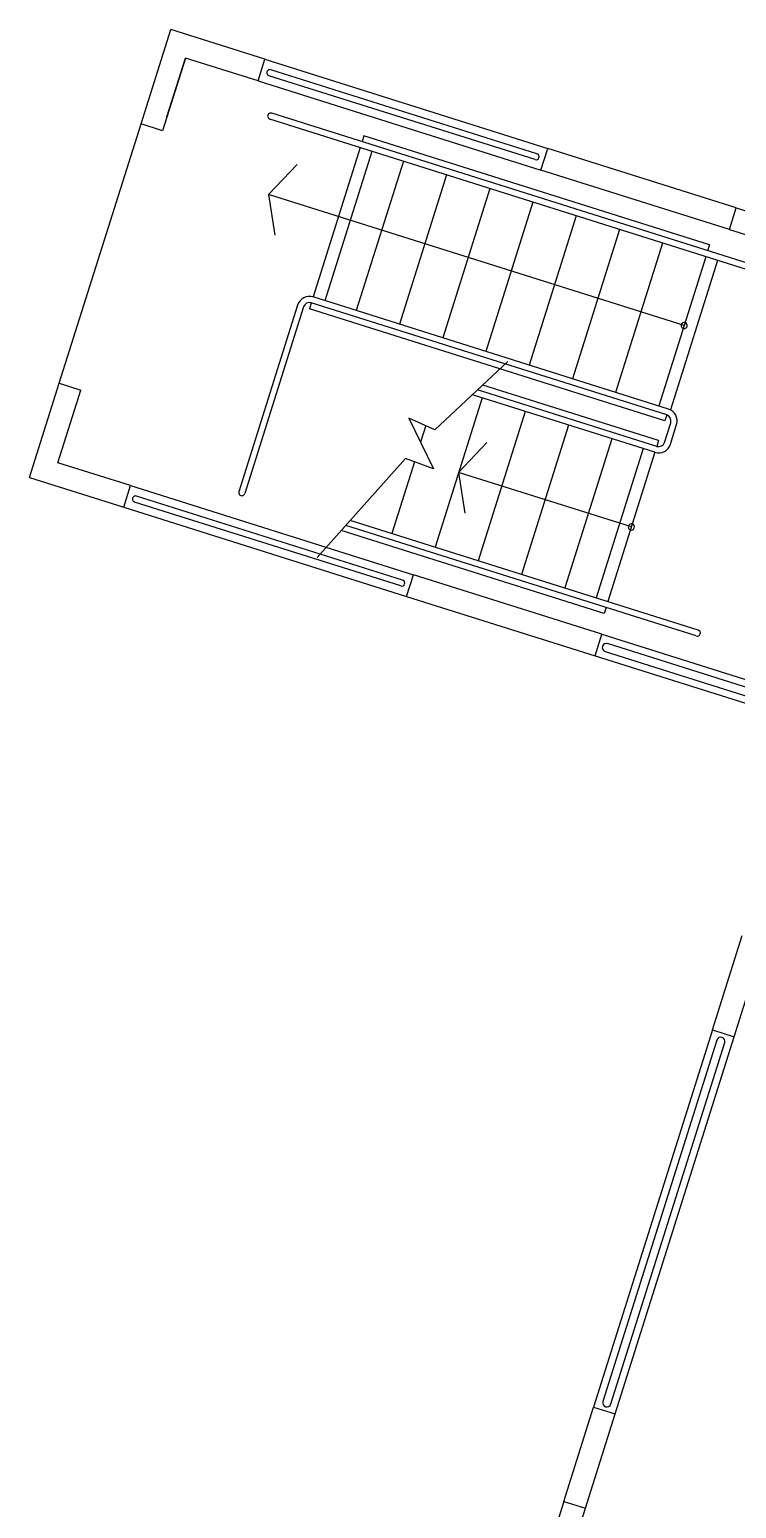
# Model space of a CAD drawing. Header units: inches. Extents: x -56 to 1071, y -144 to 3121.
# Drawn here: x 515.6 to 687.3, y 2762.5 to 3121.5 of the extents above; entities that cross this region are included whole.
import ezdxf

# ---------------------------------------------------------------- set-up
doc = ezdxf.new("R2010")
doc.units = ezdxf.units.IN
doc.header["$LTSCALE"] = 10
doc.header["$MEASUREMENT"] = 0
doc.layers.add('A-FLOR', color=3, linetype='CONTINUOUS')
doc.layers.add('A-WALL', color=5, linetype='CONTINUOUS')

msp = doc.modelspace()

# ---------------------------------------------------------------- linework, layer by layer
at = {"layer": 'A-FLOR'}
for p, q in [((638.36, 3089.92), (573.72, 3110.3)), ((638.82, 3091.35), (574.18, 3111.73)), ((522.81, 3035.66), (542.66, 3098.6)), ((691.26, 3062.76), (573.95, 3099.75)), ((691.71, 3064.19), (574.4, 3101.18)), ((596.79, 3095.69), (596.34, 3094.26)), ((680.71, 3069.23), (596.79, 3095.69)), ((595.89, 3092.83), (584.46, 3056.59)), ((598.75, 3091.93), (587.32, 3055.69)), ((580.55, 3088.75), (573.66, 3081.49)), ((606.38, 3089.52), (594.95, 3053.28)), ((616.87, 3086.22), (605.44, 3049.97)), ((573.66, 3081.49), (575.14, 3071.59)), ((674.55, 3049.68), (573.66, 3081.49)), ((627.36, 3082.91), (615.93, 3046.67)), ((637.85, 3079.6), (626.42, 3043.36)), ((648.34, 3076.29), (636.91, 3040.05)), ((658.83, 3072.99), (647.41, 3036.75)), ((669.32, 3069.68), (657.9, 3033.44)), ((680.71, 3069.23), (680.26, 3067.8)), ((679.81, 3066.37), (668.39, 3030.13)), ((682.67, 3065.47), (671.24, 3029.19)), ((584.01, 3055.16), (583.56, 3053.73)), ((670.32, 3027.95), (584.01, 3055.16)), ((670.77, 3029.38), (584.46, 3056.59)), ((580.7, 3054.63), (566.41, 3009.33)), ((582.13, 3054.18), (567.84, 3008.88)), ((669.87, 3026.52), (583.56, 3053.73)), ((631.78, 3040.89), (614.02, 3024.36)), ((667.92, 3020.32), (624.41, 3034.03)), ((668.37, 3021.75), (625.67, 3035.21)), ((625.5, 3032.12), (614.07, 2995.88)), ((667.46, 3018.89), (623.15, 3032.86)), ((607.74, 3027.21), (613.69, 3014.9)), ((614.02, 3024.36), (607.74, 3027.21)), ((635.99, 3028.81), (624.57, 2992.57)), ((669.8, 3021.3), (671.3, 3026.07)), ((670.32, 3027.95), (669.87, 3026.52)), ((611.83, 3025.36), (610.57, 3021.35)), ((646.48, 3025.5), (635.06, 2989.26)), ((671.23, 3020.85), (672.73, 3025.62)), ((626.68, 3021.26), (619.79, 3014)), ((656.97, 3022.19), (645.55, 2985.95)), ((664.6, 3019.79), (653.18, 2983.55)), ((667.46, 3018.89), (656.04, 2982.65)), ((668.37, 3021.75), (667.92, 3020.32)), ((606.89, 3017.36), (585.41, 2993.39)), ((609.07, 3016.57), (603.58, 2999.18)), ((613.69, 3014.9), (606.89, 3017.36)), ((619.79, 3014), (621.27, 3004.09)), ((661.75, 3000.77), (619.79, 3014)), ((606.19, 2987.88), (541.55, 3008.25)), ((605.74, 2986.44), (541.1, 3006.82)), ((677.52, 2974.3), (592.37, 3001.15)), ((677.97, 2975.73), (593.46, 3002.37)), ((655.14, 2979.78), (591.27, 2999.92)), ((655.59, 2981.22), (655.14, 2979.78)), ((697.93, 2959.22), (655.99, 2972.44)), ((655.39, 2970.53), (697.33, 2957.31)), ((682.52, 2876.23), (654.85, 2788.49)), ((656.76, 2787.89), (684.42, 2875.63))]:
    msp.add_line(p, q, dxfattribs=at)
for centre, radius, start, end in [((573.95, 3111.02), 0.75, 72.5017, 252.5017), ((574.17, 3100.46), 0.75, 72.5017, 252.5017), ((638.59, 3090.64), 0.75, 252.5017, 72.5017), ((583.56, 3053.73), 3, 72.5017, 162.5017), ((583.56, 3053.73), 1.5, 72.5017, 162.5017), ((674.55, 3049.68), 0.75, 162.5017, 342.5017), ((674.55, 3049.68), 0.75, 342.5017, 162.5017), ((669.87, 3026.52), 1.5, 342.5017, 72.5017), ((669.87, 3026.52), 3, 342.5017, 72.5017), ((668.37, 3021.75), 3, 252.5017, 342.5017), ((668.37, 3021.75), 1.5, 252.5017, 342.5017), ((541.33, 3007.54), 0.75, 72.5017, 252.5017), ((567.13, 3009.1), 0.75, 162.5017, 342.5017), ((661.75, 3000.77), 0.75, 162.5017, 342.5017), ((661.75, 3000.77), 0.75, 342.5017, 162.5017), ((605.97, 2987.16), 0.75, 252.5017, 72.5017), ((677.75, 2975.01), 0.75, 252.5017, 72.5017), ((655.69, 2971.48), 1, 72.5016, 252.5016), ((683.47, 2875.93), 1, 342.5016, 162.5016), ((655.81, 2788.19), 1, 162.5016, 342.5016)]:
    msp.add_arc(centre, radius, start, end, dxfattribs=at)
at = {"layer": 'A-WALL'}
for p, q in [((542.66, 3098.6), (549.87, 3121.49)), ((572.76, 3114.28), (549.87, 3121.49)), ((553.47, 3114.59), (547.9, 3096.95)), ((548.96, 3100.29), (553.47, 3114.59)), ((571.11, 3109.03), (553.47, 3114.59)), ((571.11, 3109.03), (572.76, 3114.28)), ((572.76, 3114.28), (641.43, 3092.63)), ((571.11, 3109.03), (639.78, 3087.38)), ((547.9, 3096.95), (542.66, 3098.6)), ((639.78, 3087.38), (641.43, 3092.63)), ((687.21, 3078.19), (641.43, 3092.63)), ((685.56, 3072.95), (639.78, 3087.38)), ((685.56, 3072.95), (687.21, 3078.19)), ((687.21, 3078.19), (732.99, 3063.76)), ((685.56, 3072.95), (731.34, 3058.52)), ((515.6, 3012.77), (522.81, 3035.66)), ((522.5, 3016.36), (528.06, 3034)), ((522.81, 3035.66), (528.06, 3034)), ((540.14, 3010.8), (522.5, 3016.36)), ((515.6, 3012.77), (538.49, 3005.55)), ((538.49, 3005.55), (540.14, 3010.8)), ((540.14, 3010.8), (608.81, 2989.15)), ((538.49, 3005.55), (607.15, 2983.9)), ((607.15, 2983.9), (608.81, 2989.15)), ((654.59, 2974.72), (608.81, 2989.15)), ((607.15, 2983.9), (652.93, 2969.47)), ((652.93, 2969.47), (654.59, 2974.72)), ((654.59, 2974.72), (700.37, 2960.28)), ((652.93, 2969.47), (698.71, 2955.04)), ((681.46, 2878.69), (688.67, 2901.58)), ((686.7, 2877.04), (693.92, 2899.93)), ((681.46, 2878.69), (652.59, 2787.13)), ((657.84, 2785.48), (686.7, 2877.04)), ((681.46, 2878.69), (686.7, 2877.04)), ((645.38, 2764.25), (652.59, 2787.13)), ((652.59, 2787.13), (657.84, 2785.48)), ((650.62, 2762.59), (657.84, 2785.48)), ((645.38, 2764.25), (616.51, 2672.69)), ((645.38, 2764.25), (650.62, 2762.59)), ((621.76, 2671.03), (650.62, 2762.59))]:
    msp.add_line(p, q, dxfattribs=at)

doc.saveas('drawing.dxf')
